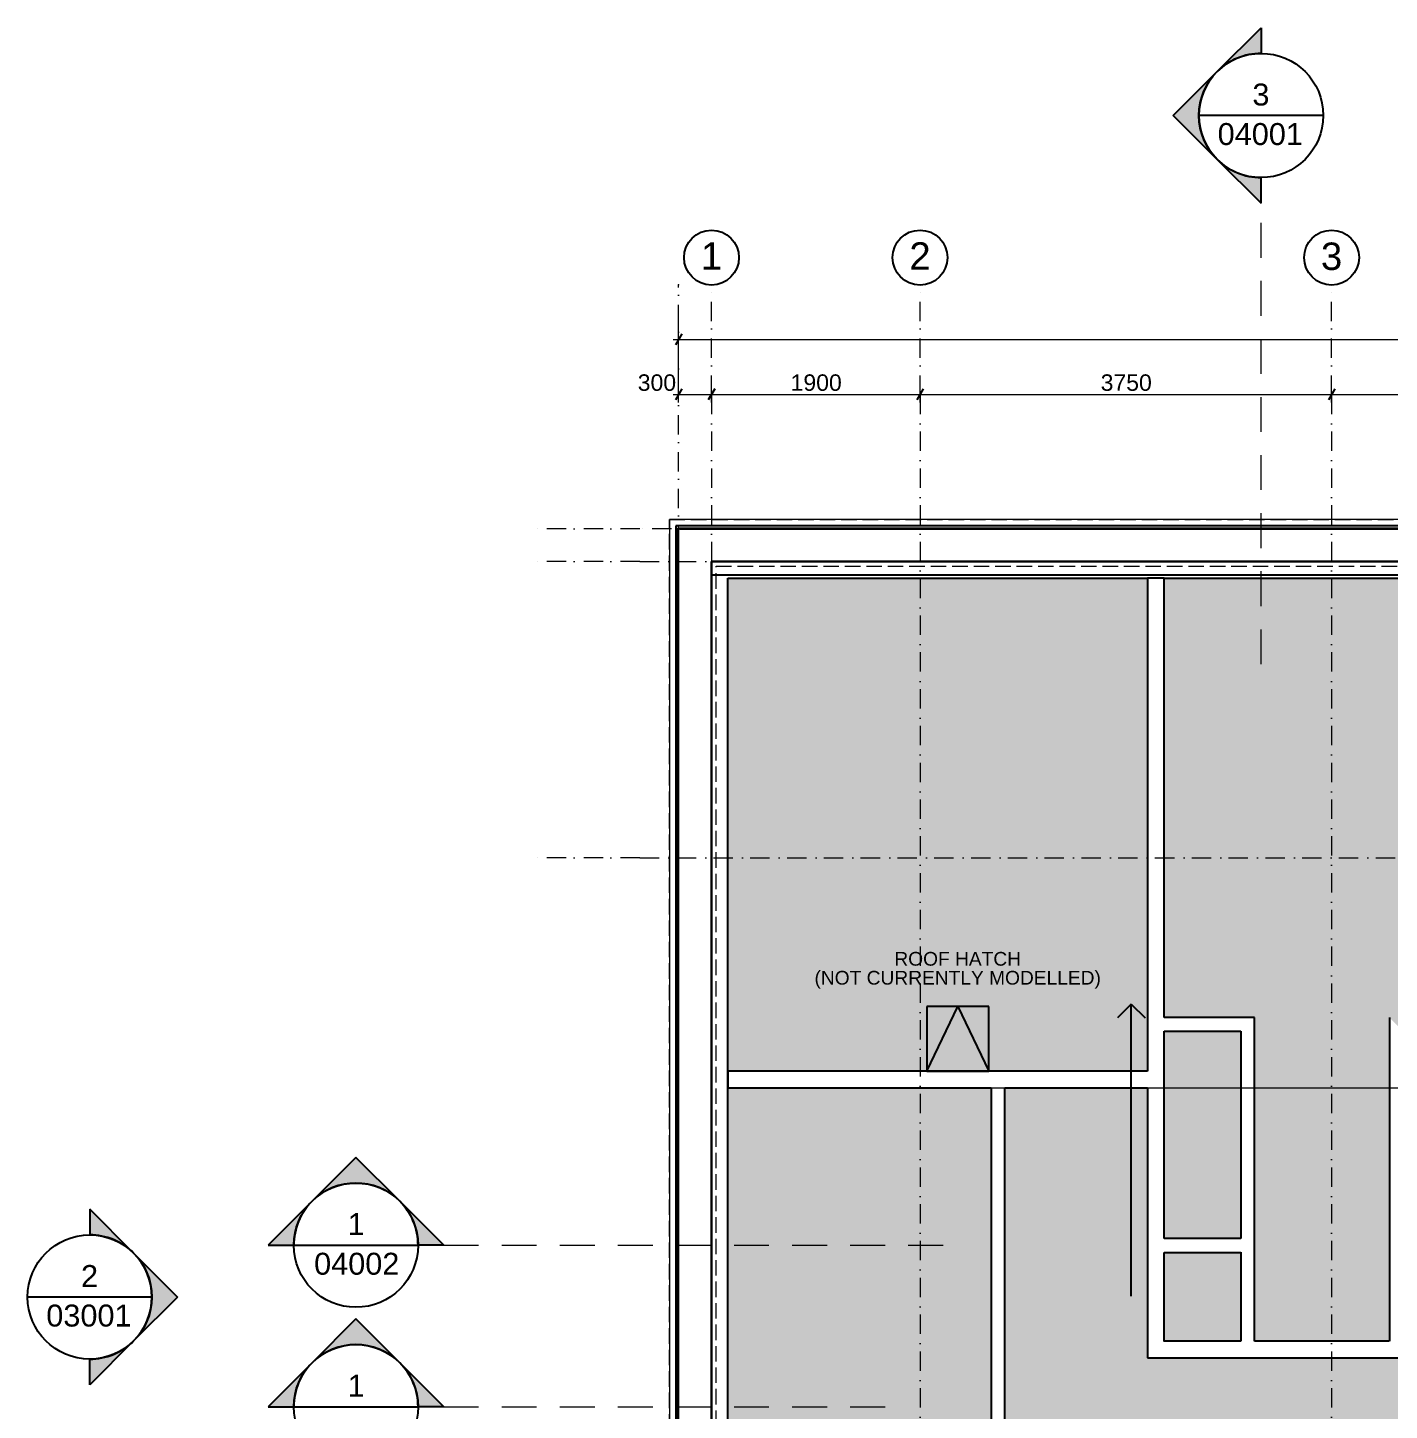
# Model space of a CAD drawing. Header units: millimetres. Extents: x -6231 to 41555, y -4611 to 21681.
# Drawn here: x -6231 to 6176, y 7516 to 20115 of the extents above; entities that cross this region are included whole.
import ezdxf
from ezdxf.enums import TextEntityAlignment as Align

# ---------------------------------------------------------------- set-up
doc = ezdxf.new("R2010")
doc.units = ezdxf.units.MM
doc.header["$MEASUREMENT"] = 0
for name, pattern in [('Dot & Dashed', [335.138881, 176.388884, -88.194442, 0, -70.555556]), ('Hidden Line', [195.611112, 141.111112, -54.5]), ('Long Dashed', [529.166651, 317.499995, -211.666656]), ('Wipeout_Contour', [1000, 0, -1000])]:
    doc.linetypes.add(name, pattern=pattern)
for name, color, linetype in [('A-Ee_40_20-M_GeneralFFAndEInternalFixed', 7, 'Continuous'), ('A-Zz_20_10_90-T_TextRoof', 7, 'Continuous'), ('A-Zz_60_50_30-P_MarkerElevation', 7, 'Continuous'), ('A-Zz_60_50_80-P_MarkerSection', 7, 'Continuous'), ('A-Zz_95_00_00-M_Hidden', 7, 'Continuous'), ('NewA-Ee_25_10-M_WallsExternal', 7, 'Continuous'), ('NewA-Ee_25_10-M_WallsInternal', 7, 'Continuous'), ('NewA-Ee_30_10-M_Roofs', 7, 'Continuous'), ('NewA-SL-M_SpacesExternal', 7, 'Continuous'), ('NewA-Zz_20_20-D_DimensionGrid', 7, 'Continuous'), ('NewA-Zz_35_40_80-M_GridStructural', 7, 'Continuous'), ('NewA-Zz_60_50_90-P_VoidOpening', 7, 'Continuous')]:
    doc.layers.add(name, color=color, linetype=linetype)
doc.styles.add('GENERATED_STYLE_1', font='')
doc.styles.get('GENERATED_STYLE_1').set_extended_font_data('Arial')
doc.dimstyles.new('GENERATED_STYLE__2', dxfattribs={"dimtxt": 150, "dimasz": 76, "dimexe": 0.18, "dimexo": 300, "dimgap": 0.09, "dimtad": 1, "dimtih": 1, "dimtoh": 1, "dimdec": 0, "dimzin": 0, "dimdsep": 46, "dimtxsty": 'GENERATED_STYLE_1', "dimblk": 'ARROWHEAD_2', "dimblk1": 'ARROWHEAD_2', "dimblk2": 'ARROWHEAD_2', "dimcen": 0.09, "dimclrd": 6, "dimclre": 6, "dimclrt": 7, "dimazin": 0, "dimtfac": 1, "dimtdec": 4, "dimtmove": 0, "dimatfit": 3, "dimfxl": 0, "dimtolj": 1, "dimtzin": 0, "dimarcsym": 0})

# ---------------------------------------------------------------- blocks, each defined once
blk = doc.blocks.new('ROOF OF SECOND FLOOR_Roof-2_1_1', base_point=(18250, 9133))
at = {"layer": 'NewA-SL-M_SpacesExternal', "color": 253, "linetype": 'Continuous', "lineweight": 13}
for p, q in [((-383, 15633), (-383, 6167)), ((35233, 15633), (-383, 15633))]:
    blk.add_line(p, q, dxfattribs=at)
at = {"layer": 'NewA-SL-M_SpacesExternal', "color": 5, "lineweight": 70, "style": 'GENERATED_STYLE_1'}
for tag, height, p in [('ROOM_NAME', 200, (18250, 9441)), ('ROOM_NUMBER', 150, (18250, 9138)), ('adj_text', 150, (18250, 8902))]:
    blk.add_attdef(tag, text='', height=height, dxfattribs=at).set_placement(p, align=Align.TOP_CENTER)
blk = doc.blocks.new('Slab_1_1', base_point=(1961, 11196))
at = {"layer": 'A-Zz_95_00_00-M_Hidden', "linetype": 'Continuous', "lineweight": 0}
blk.add_hatch(color=255, dxfattribs=at).paths.add_polyline_path([(1961, 11196), (1961, 10606), (2526, 10606), (2526, 11196)])
at = {"layer": 'A-Zz_95_00_00-M_Hidden', "color": 6, "linetype": 'Continuous', "lineweight": 13, "flags": 128}
blk.add_lwpolyline([(1961, 11196), (2526, 11196), (2526, 10606), (1961, 10606)], close=True, dxfattribs=at)
blk = doc.blocks.new('Wall_1_1', base_point=(0, 15250))
at = {"color": 254, "linetype": 'Wipeout_Contour', "lineweight": 0, "ltscale": 105923.604133}
blk.add_wipeout([(150, 15100), (34700, 15100), (34716, 15116), (134, 15116)], dxfattribs=at).dxf.layer = 'NewA-Ee_25_10-M_WallsExternal'
at = {"color": 254, "linetype": 'Wipeout_Contour', "lineweight": 0, "ltscale": 106108.098113}
blk.add_wipeout([(134, 15116), (34716, 15116), (34780, 15180), (70, 15180)], dxfattribs=at).dxf.layer = 'NewA-Ee_25_10-M_WallsExternal'
at = {"layer": 'NewA-Ee_25_10-M_WallsExternal', "linetype": 'Continuous', "flags": 128}
blk.add_lwpolyline([(150, 15100), (34700, 15100)], dxfattribs=at)
at = {"color": 254, "linetype": 'Wipeout_Contour', "lineweight": 0, "ltscale": 106417.647452}
blk.add_wipeout([(70, 15180), (34780, 15180), (34850, 15250), (0, 15250)], dxfattribs=at).dxf.layer = 'NewA-Ee_25_10-M_WallsExternal'
at = {"color": 254, "linetype": 'Wipeout_Contour', "lineweight": 0, "ltscale": 107278.940045}
blk.add_wipeout([(0, 15250), (34850, 15250), (35150, 15550), (-300, 15550)], dxfattribs=at).dxf.layer = 'NewA-Ee_25_10-M_WallsExternal'
at = {"color": 254, "linetype": 'Wipeout_Contour', "lineweight": 0, "ltscale": 108046.669458}
blk.add_wipeout([(-305, 15555), (35155, 15555), (35175, 15575), (-325, 15575)], dxfattribs=at).dxf.layer = 'NewA-Ee_25_10-M_WallsExternal'
at = {"layer": 'NewA-Ee_25_10-M_WallsExternal', "linetype": 'Continuous'}
for p, q in [((-305, 15555), (35155, 15555)), ((-300, 15550), (35150, 15550))]:
    blk.add_line(p, q, dxfattribs=at)
at = {"layer": 'NewA-Ee_25_10-M_WallsExternal', "linetype": 'Continuous', "flags": 128}
blk.add_lwpolyline([(35175, 15575), (-325, 15575)], dxfattribs=at)
blk = doc.blocks.new('Wall_2_1', base_point=(0, 15250))
at = {"color": 254, "linetype": 'Wipeout_Contour', "lineweight": 0, "ltscale": 43604.354872}
blk.add_wipeout([(150, 6700), (150, 15100), (134, 15116), (134, 6684)], dxfattribs=at).dxf.layer = 'NewA-Ee_25_10-M_WallsExternal'
at = {"color": 254, "linetype": 'Wipeout_Contour', "lineweight": 0, "ltscale": 43602.462218}
blk.add_wipeout([(134, 6684), (134, 15116), (70, 15180), (70, 6620)], dxfattribs=at).dxf.layer = 'NewA-Ee_25_10-M_WallsExternal'
at = {"layer": 'NewA-Ee_25_10-M_WallsExternal', "linetype": 'Continuous', "flags": 128}
blk.add_lwpolyline([(150, 6700), (150, 15100)], dxfattribs=at)
at = {"color": 254, "linetype": 'Wipeout_Contour', "lineweight": 0, "ltscale": 43600.534272}
blk.add_wipeout([(70, 6620), (70, 15180), (0, 15250), (0, 6550)], dxfattribs=at).dxf.layer = 'NewA-Ee_25_10-M_WallsExternal'
at = {"color": 254, "linetype": 'Wipeout_Contour', "lineweight": 0, "ltscale": 43610.107346}
blk.add_wipeout([(0, 6550), (0, 15250), (-300, 15550), (-300, 6250)], dxfattribs=at).dxf.layer = 'NewA-Ee_25_10-M_WallsExternal'
at = {"color": 254, "linetype": 'Wipeout_Contour', "lineweight": 0, "ltscale": 43622.312418}
blk.add_wipeout([(-305, 6245), (-305, 15555), (-325, 15575), (-325, 6225)], dxfattribs=at).dxf.layer = 'NewA-Ee_25_10-M_WallsExternal'
at = {"layer": 'NewA-Ee_25_10-M_WallsExternal', "linetype": 'Continuous'}
for p, q in [((-305, 6245), (-305, 15555)), ((-300, 6250), (-300, 15550))]:
    blk.add_line(p, q, dxfattribs=at)
at = {"layer": 'NewA-Ee_25_10-M_WallsExternal', "linetype": 'Continuous', "flags": 128}
blk.add_lwpolyline([(-325, 15575), (-325, 6225)], dxfattribs=at)
blk = doc.blocks.new('Wall_5_1', base_point=(0, 15250))
at = {"color": 254, "linetype": 'Wipeout_Contour', "lineweight": 0, "ltscale": 107001.858473}
blk.add_wipeout([(0, 15250), (34850, 15250), (34850, 15550), (0, 15550)], dxfattribs=at).dxf.layer = 'NewA-Ee_25_10-M_WallsExternal'
at = {"layer": 'NewA-Ee_25_10-M_WallsExternal', "linetype": 'Continuous', "flags": 128}
blk.add_lwpolyline([(0, 15250), (34850, 15250)], dxfattribs=at)
at = {"color": 254, "linetype": 'Wipeout_Contour', "lineweight": 0, "ltscale": 107464.894087}
blk.add_wipeout([(0, 15555), (34850, 15555), (34850, 15575), (0, 15575)], dxfattribs=at).dxf.layer = 'NewA-Ee_25_10-M_WallsExternal'
at = {"layer": 'NewA-Ee_25_10-M_WallsExternal', "linetype": 'Continuous'}
for p, q in [((0, 15555), (34850, 15555)), ((0, 15550), (34850, 15550))]:
    blk.add_line(p, q, dxfattribs=at)
at = {"layer": 'NewA-Ee_25_10-M_WallsExternal', "linetype": 'Continuous', "flags": 128}
blk.add_lwpolyline([(34850, 15575), (0, 15575)], dxfattribs=at)
blk = doc.blocks.new('Wall_8_1', base_point=(0, 6550))
at = {"color": 254, "linetype": 'Wipeout_Contour', "lineweight": 0, "ltscale": 43609.833618}
blk.add_wipeout([(0, 6550), (0, 15250), (-300, 15250), (-300, 6550)], dxfattribs=at).dxf.layer = 'NewA-Ee_25_10-M_WallsExternal'
at = {"layer": 'NewA-Ee_25_10-M_WallsExternal', "linetype": 'Continuous', "flags": 128}
blk.add_lwpolyline([(0, 6550), (0, 15250)], dxfattribs=at)
at = {"color": 254, "linetype": 'Wipeout_Contour', "lineweight": 0, "ltscale": 43621.676075}
blk.add_wipeout([(-305, 6550), (-305, 15250), (-325, 15250), (-325, 6550)], dxfattribs=at).dxf.layer = 'NewA-Ee_25_10-M_WallsExternal'
at = {"layer": 'NewA-Ee_25_10-M_WallsExternal', "linetype": 'Continuous'}
for p, q in [((-305, 6550), (-305, 15250)), ((-300, 6550), (-300, 15250))]:
    blk.add_line(p, q, dxfattribs=at)
at = {"layer": 'NewA-Ee_25_10-M_WallsExternal', "linetype": 'Continuous', "flags": 128}
blk.add_lwpolyline([(-325, 15250), (-325, 6550)], dxfattribs=at)
blk = doc.blocks.new('Wall_22_1', base_point=(3974, 15100))
at = {"color": 254, "linetype": 'Wipeout_Contour', "lineweight": 0, "ltscale": 49324.288451}
blk.add_wipeout([(3974, 15100), (3974, 7995), (4124, 8145), (4124, 15100)], dxfattribs=at).dxf.layer = 'NewA-Ee_25_10-M_WallsInternal'
at = {"layer": 'NewA-Ee_25_10-M_WallsInternal', "linetype": 'Continuous', "flags": 128}
for points in [[(3974, 15100), (3974, 10606)], [(4124, 15100), (3974, 15100)], [(4124, 11096), (4124, 15100)], [(4124, 9081), (4124, 10971)], [(3974, 10456), (3974, 7995)], [(4124, 8145), (4124, 8956)]]:
    blk.add_lwpolyline(points, dxfattribs=at)
blk = doc.blocks.new('Wall_23_1', base_point=(3974, 7995))
at = {"color": 254, "linetype": 'Wipeout_Contour', "lineweight": 0, "ltscale": 84546.416889}
blk.add_wipeout([(3974, 7995), (32250, 7995), (32250, 8145), (4124, 8145)], dxfattribs=at).dxf.layer = 'NewA-Ee_25_10-M_WallsInternal'
at = {"layer": 'NewA-Ee_25_10-M_WallsInternal', "linetype": 'Continuous', "flags": 128}
for points in [[(4823, 8145), (4124, 8145)], [(6176, 8145), (4948, 8145)], [(3974, 7995), (32250, 7995)]]:
    blk.add_lwpolyline(points, dxfattribs=at)
blk = doc.blocks.new('Wall_32_1', base_point=(4948, 11096))
at = {"color": 254, "linetype": 'Wipeout_Contour', "lineweight": 0, "ltscale": 47692.728296}
blk.add_wipeout([(4948, 11096), (4124, 11096), (4124, 10971), (4823, 10971)], dxfattribs=at).dxf.layer = 'NewA-Ee_25_10-M_WallsInternal'
at = {"layer": 'NewA-Ee_25_10-M_WallsInternal', "linetype": 'Continuous', "flags": 128}
for points in [[(4948, 11096), (4124, 11096)], [(4124, 10971), (4823, 10971)]]:
    blk.add_lwpolyline(points, dxfattribs=at)
blk = doc.blocks.new('Wall_33_1', base_point=(4948, 11096))
at = {"color": 254, "linetype": 'Wipeout_Contour', "lineweight": 0, "ltscale": 43130.617197}
blk.add_wipeout([(4823, 10971), (4823, 8145), (4948, 8145), (4948, 11096)], dxfattribs=at).dxf.layer = 'NewA-Ee_25_10-M_WallsInternal'
at = {"layer": 'NewA-Ee_25_10-M_WallsInternal', "linetype": 'Continuous', "flags": 128}
for points in [[(4948, 8145), (4948, 11096)], [(4823, 10971), (4823, 9081)], [(4823, 8956), (4823, 8145)]]:
    blk.add_lwpolyline(points, dxfattribs=at)
blk = doc.blocks.new('Wall_34_1', base_point=(3974, 10606))
at = {"color": 254, "linetype": 'Wipeout_Contour', "lineweight": 0, "ltscale": 43575.710843}
blk.add_wipeout([(3974, 10606), (150, 10606), (150, 10456), (3974, 10456)], dxfattribs=at).dxf.layer = 'NewA-Ee_25_10-M_WallsInternal'
at = {"layer": 'NewA-Ee_25_10-M_WallsInternal', "linetype": 'Continuous', "flags": 128}
for points in [[(3974, 10606), (150, 10606)], [(150, 10606), (150, 10456)], [(150, 10456), (2548, 10456)], [(2673, 10456), (3974, 10456)]]:
    blk.add_lwpolyline(points, dxfattribs=at)
blk = doc.blocks.new('Wall_35_1', base_point=(2673, 10606))
at = {"color": 254, "linetype": 'Wipeout_Contour', "lineweight": 0, "ltscale": 35926.206521}
blk.add_wipeout([(2548, 10456), (2548, 6695), (2673, 6695), (2673, 10456)], dxfattribs=at).dxf.layer = 'NewA-Ee_25_10-M_WallsInternal'
at = {"layer": 'NewA-Ee_25_10-M_WallsInternal', "linetype": 'Continuous', "flags": 128}
for points in [[(2548, 10456), (2548, 6695)], [(2673, 6695), (2673, 10456)]]:
    blk.add_lwpolyline(points, dxfattribs=at)
blk = doc.blocks.new('Wall_36_1', base_point=(6176, 11096))
at = {"color": 254, "linetype": 'Wipeout_Contour', "lineweight": 0, "ltscale": 45872.307003}
blk.add_wipeout([(6176, 11096), (6176, 8145), (6301, 8145), (6301, 10971)], dxfattribs=at).dxf.layer = 'NewA-Ee_25_10-M_WallsInternal'
at = {"layer": 'NewA-Ee_25_10-M_WallsInternal', "linetype": 'Continuous', "flags": 128}
for points in [[(6176, 11096), (6176, 8145)], [(6301, 8145), (6301, 10971)]]:
    blk.add_lwpolyline(points, dxfattribs=at)
blk = doc.blocks.new('Wall_54_1', base_point=(3974, 9081))
at = {"color": 254, "linetype": 'Wipeout_Contour', "lineweight": 0, "ltscale": 40287.310975}
blk.add_wipeout([(4124, 8956), (4823, 8956), (4823, 9081), (4124, 9081)], dxfattribs=at).dxf.layer = 'NewA-Ee_25_10-M_WallsInternal'
at = {"layer": 'NewA-Ee_25_10-M_WallsInternal', "linetype": 'Continuous', "flags": 128}
for points in [[(4823, 9081), (4124, 9081)], [(4124, 8956), (4823, 8956)]]:
    blk.add_lwpolyline(points, dxfattribs=at)
blk = doc.blocks.new('Standard grid marker')
at = {"layer": 'NewA-Zz_35_40_80-M_GridStructural', "color": 6, "linetype": 'Dot & Dashed', "lineweight": 13}
for q in [(18131, 0), (0, 0)]:
    blk.add_line((1000, 0), q, dxfattribs=at)
at = {"layer": 'NewA-Zz_35_40_80-M_GridStructural', "linetype": 'Continuous'}
blk.add_circle((-250, 0), 250, dxfattribs=at)
at = {"layer": 'NewA-Zz_35_40_80-M_GridStructural', "color": 6, "linetype": 'Dot & Dashed', "lineweight": 13}
blk.add_point((1000, 0), dxfattribs=at)
blk.add_point((1000, 0), dxfattribs=at)
at = {"layer": 'NewA-Zz_35_40_80-M_GridStructural', "style": 'GENERATED_STYLE_1'}
blk.add_attdef('AC_MarkerText_1', text='', height=250, rotation=90, dxfattribs=at).set_placement((-250, 14), align=Align.MIDDLE_CENTER)
blk = doc.blocks.new('Standard grid marker_2')
at = {"layer": 'NewA-Zz_35_40_80-M_GridStructural', "color": 6, "linetype": 'Dot & Dashed', "lineweight": 13}
for q in [(0, 0), (40176, 0)]:
    blk.add_line((1000, 0), q, dxfattribs=at)
at = {"layer": 'NewA-Zz_35_40_80-M_GridStructural', "style": 'GENERATED_STYLE_1'}
blk.add_attdef('AC_MarkerText_1', text='', height=250, dxfattribs=at).set_placement((41426, 14), align=Align.MIDDLE_CENTER)
blk = doc.blocks.new('Standard grid marker_3')
at = {"layer": 'NewA-Zz_35_40_80-M_GridStructural', "color": 6, "linetype": 'Dot & Dashed', "lineweight": 13}
blk.add_line((0, 0), (19131, 0), dxfattribs=at)
blk.add_point((19131, 0), dxfattribs=at)
blk = doc.blocks.new('Standard grid marker_4')
at = {"layer": 'NewA-Zz_35_40_80-M_GridStructural', "color": 6, "linetype": 'Dot & Dashed', "lineweight": 13}
for p, q in [((1000, 0), (40176, 0)), ((40176, 0), (41176, 0))]:
    blk.add_line(p, q, dxfattribs=at)
blk = doc.blocks.new('Beam_1_1', base_point=(0, 6550))
at = {"layer": 'NewA-Ee_25_10-M_WallsExternal', "color": 6, "linetype": 'Hidden Line', "lineweight": 13}
for p, q in [((-383, 6167), (-383, 15633)), ((42, 6592), (42, 15208))]:
    blk.add_line(p, q, dxfattribs=at)
at = {"layer": 'NewA-Ee_25_10-M_WallsExternal', "color": 251, "linetype": 'Dot & Dashed', "lineweight": 13}
blk.add_line((0, 6550), (0, 15250), dxfattribs=at)
blk = doc.blocks.new('Beam_2_1', base_point=(0, 15250))
at = {"layer": 'NewA-Ee_25_10-M_WallsExternal', "color": 6, "linetype": 'Hidden Line', "lineweight": 13}
for p, q in [((-383, 15633), (35233, 15633)), ((42, 15208), (34808, 15208))]:
    blk.add_line(p, q, dxfattribs=at)
at = {"layer": 'NewA-Ee_25_10-M_WallsExternal', "color": 251, "linetype": 'Dot & Dashed', "lineweight": 13}
blk.add_line((0, 15250), (34850, 15250), dxfattribs=at)
blk = doc.blocks.new('Beam_9_1', base_point=(34850, 6550))
at = {"layer": 'NewA-Ee_30_10-M_Roofs', "linetype": 'Continuous'}
for p, q in [((34850, 15250), (0, 15250)), ((0, 15250), (0, 6550))]:
    blk.add_line(p, q, dxfattribs=at)
blk = doc.blocks.new('Line_6_1', base_point=(3825, 8556))
at = {"layer": 'A-Zz_20_10_90-T_TextRoof', "linetype": 'Continuous'}
for p, q in [((3825, 11219), (3700, 11094)), ((3825, 8556), (3825, 11219)), ((3825, 11219), (3950, 11094))]:
    blk.add_line(p, q, dxfattribs=at)
blk = doc.blocks.new('*D147')
at = {"layer": 'NewA-Zz_20_20-D_DimensionGrid', "color": 6, "linetype": 'Continuous', "lineweight": 13}
for p, q in [((-349, 17274), (-300, 17274)), ((-300, 17199), (-300, 17349)), ((-300, 17274), (35150, 17274)), ((35150, 17199), (35150, 17349)), ((35150, 17274), (35199, 17274))]:
    blk.add_line(p, q, dxfattribs=at)
at = {"layer": 'NewA-Zz_20_20-D_DimensionGrid', "linetype": 'Continuous'}
for p, q in [((-271, 17324), (-329, 17224)), ((35121, 17224), (35179, 17324))]:
    blk.add_line(p, q, dxfattribs=at)
at = {"layer": 'NewA-Zz_20_20-D_DimensionGrid', "insert": (17139, 17304), "char_height": 150, "attachment_point": 7, "style": 'GENERATED_STYLE_1'}
blk.add_mtext('\\A1;{\\fArial|b0|i0|c0|p34;35450}', dxfattribs=at)
blk = doc.blocks.new('ARROWHEAD_2')
at = {"color": 0, "linetype": 'Continuous', "lineweight": 0}
for p, q in [((0, 0), (-1, 0)), ((-0.38, -0.66), (0.38, 0.66))]:
    blk.add_line(p, q, dxfattribs=at)
blk = doc.blocks.new('*D148')
at = {"layer": 'NewA-Zz_20_20-D_DimensionGrid', "color": 6, "linetype": 'Continuous', "lineweight": 13}
for p, q in [((-300, 16699), (-300, 17470)), ((-349, 16774), (-300, 16774)), ((-300, 16774), (0, 16774)), ((0, 16699), (0, 16849)), ((0, 16774), (1900, 16774))]:
    blk.add_line(p, q, dxfattribs=at)
at = {"layer": 'NewA-Zz_20_20-D_DimensionGrid', "linetype": 'Continuous'}
for p, q in [((-271, 16824), (-329, 16724)), ((29, 16824), (-29, 16724))]:
    blk.add_line(p, q, dxfattribs=at)
at = {"layer": 'NewA-Zz_20_20-D_DimensionGrid', "insert": (-672, 16804), "char_height": 150, "attachment_point": 7, "style": 'GENERATED_STYLE_1'}
blk.add_mtext('\\A1;{\\fArial|b0|i0|c0|p34;300}', dxfattribs=at)
blk = doc.blocks.new('*D149')
at = {"layer": 'NewA-Zz_20_20-D_DimensionGrid', "linetype": 'Continuous'}
for p, q in [((29, 16824), (-29, 16724)), ((1929, 16824), (1871, 16724))]:
    blk.add_line(p, q, dxfattribs=at)
at = {"layer": 'NewA-Zz_20_20-D_DimensionGrid', "color": 6, "linetype": 'Continuous', "lineweight": 13}
for p, q in [((0, 16774), (1900, 16774)), ((1900, 16699), (1900, 16849)), ((1900, 16774), (5650, 16774))]:
    blk.add_line(p, q, dxfattribs=at)
at = {"layer": 'NewA-Zz_20_20-D_DimensionGrid', "insert": (721, 16804), "char_height": 150, "attachment_point": 7, "style": 'GENERATED_STYLE_1'}
blk.add_mtext('\\A1;{\\fArial|b0|i0|c0|p34;1900}', dxfattribs=at)
blk = doc.blocks.new('*D150')
at = {"layer": 'NewA-Zz_20_20-D_DimensionGrid', "linetype": 'Continuous'}
for p, q in [((1929, 16824), (1871, 16724)), ((5679, 16824), (5621, 16724))]:
    blk.add_line(p, q, dxfattribs=at)
at = {"layer": 'NewA-Zz_20_20-D_DimensionGrid', "color": 6, "linetype": 'Continuous', "lineweight": 13}
blk.add_line((1900, 16774), (5650, 16774), dxfattribs=at)
at = {"layer": 'NewA-Zz_20_20-D_DimensionGrid', "insert": (3546, 16804), "char_height": 150, "attachment_point": 7, "style": 'GENERATED_STYLE_1'}
blk.add_mtext('\\A1;{\\fArial|b0|i0|c0|p34;3750}', dxfattribs=at)
blk = doc.blocks.new('*D151')
at = {"layer": 'NewA-Zz_20_20-D_DimensionGrid', "color": 6, "linetype": 'Continuous', "lineweight": 13}
for p, q in [((1900, 16774), (5650, 16774)), ((5650, 16699), (5650, 16849)), ((5650, 16774), (8350, 16774)), ((8350, 16699), (8350, 16849))]:
    blk.add_line(p, q, dxfattribs=at)
at = {"layer": 'NewA-Zz_20_20-D_DimensionGrid', "linetype": 'Continuous'}
for p, q in [((5679, 16824), (5621, 16724)), ((8379, 16824), (8321, 16724))]:
    blk.add_line(p, q, dxfattribs=at)
at = {"layer": 'NewA-Zz_20_20-D_DimensionGrid', "insert": (6771, 16804), "char_height": 150, "attachment_point": 7, "style": 'GENERATED_STYLE_1'}
blk.add_mtext('\\A1;{\\fArial|b0|i0|c0|p34;2700}', dxfattribs=at)
blk = doc.blocks.new('Cutting Plane_4_1', base_point=(-3240, 9021))
at = {"layer": 'A-Zz_60_50_80-P_MarkerSection', "linetype": 'Continuous'}
for points in [[(-3640, 9421, -0.414214), (-2840, 9421), (-3240, 9821)], [(-4040, 9021), (-3806, 9021, -0.198912), (-3640, 9421)], [(-2440, 9021), (-2674, 9021, 0.198912), (-2840, 9421)]]:
    blk.add_hatch(color=256, dxfattribs=at).paths.add_polyline_path(points)
for p, q in [((-3240, 9821), (-3640, 9421)), ((-2840, 9421), (-3240, 9821)), ((-3640, 9421), (-4040, 9021)), ((-2840, 9421), (-2440, 9021)), ((-4040, 9021), (-3806, 9021)), ((-3806, 9021), (-2674, 9021)), ((-2440, 9021), (-2674, 9021))]:
    blk.add_line(p, q, dxfattribs=at)
at = {"layer": 'A-Zz_60_50_80-P_MarkerSection', "color": 6, "linetype": 'Long Dashed', "lineweight": 13}
blk.add_line((-2440, 9021), (2118, 9021), dxfattribs=at)
at = {"layer": 'A-Zz_60_50_80-P_MarkerSection', "linetype": 'Continuous'}
blk.add_circle((-3240, 9021), 566, dxfattribs=at)
for start, end in [(45, 135), (135, 180), (0, 45)]:
    blk.add_arc((-3240, 9021), 566, start, end, dxfattribs=at)
at = {"layer": 'A-Zz_60_50_80-P_MarkerSection', "char_height": 200, "attachment_point": 7, "style": 'GENERATED_STYLE_1'}
for s, insert in [('\\A1;{\\fArial|b0|i0|c0|p34;1}', (-3316, 9113)), ('\\A1;{\\fArial|b0|i0|c0|p34;04002}', (-3621, 8749))]:
    blk.add_mtext(s, dxfattribs=dict(at, insert=insert))
blk = doc.blocks.new('Elevation_1_1', base_point=(-5665, -3452))
at = {"layer": 'A-Zz_60_50_30-P_MarkerElevation', "linetype": 'Continuous'}
for points in [[(-5665, 9349), (-5665, 9115, -0.198912), (-5265, 8949)], [(-5265, 8149, 0.414214), (-5265, 8949), (-4865, 8549)], [(-5665, 7749), (-5665, 7983, 0.198912), (-5265, 8149)]]:
    blk.add_hatch(color=256, dxfattribs=at).paths.add_polyline_path(points)
for p, q in [((-5665, 9349), (-5665, 9115)), ((-5265, 8949), (-5665, 9349)), ((-5265, 8949), (-4865, 8549)), ((-5100, 8549), (-6231, 8549)), ((-4865, 8549), (-5265, 8149)), ((-5265, 8149), (-5665, 7749)), ((-5665, 7749), (-5665, 7983))]:
    blk.add_line(p, q, dxfattribs=at)
blk.add_circle((-5665, 8549), 566, dxfattribs=at)
for start, end in [(45, 90), (315, 45), (270, 315)]:
    blk.add_arc((-5665, 8549), 566, start, end, dxfattribs=at)
at = {"layer": 'A-Zz_60_50_30-P_MarkerElevation', "char_height": 200, "attachment_point": 9, "style": 'GENERATED_STYLE_1'}
for s, insert in [('\\A1;{\\fArial|b0|i0|c0|p34;2}', (-5589, 8640)), ('\\A1;{\\fArial|b0|i0|c0|p34;03001}', (-5284, 8277))]:
    blk.add_mtext(s, dxfattribs=dict(at, insert=insert))
blk = doc.blocks.new('Cutting Plane_9_1', base_point=(5008, -2269))
at = {"layer": 'A-Zz_60_50_80-P_MarkerSection', "linetype": 'Continuous'}
for points in [[(5008, 20115), (5008, 19881, 0.198912), (4608, 19715)], [(4608, 19715, 0.414214), (4608, 18915), (4208, 19315)], [(5008, 18515), (5008, 18750, -0.198912), (4608, 18915)]]:
    blk.add_hatch(color=256, dxfattribs=at).paths.add_polyline_path(points)
for p, q in [((4608, 19715), (5008, 20115)), ((5008, 20115), (5008, 19881)), ((4208, 19315), (4608, 19715)), ((4608, 18915), (4208, 19315)), ((5574, 19315), (4442, 19315)), ((4608, 18915), (5008, 18515)), ((5008, 18515), (5008, 18750))]:
    blk.add_line(p, q, dxfattribs=at)
at = {"layer": 'A-Zz_60_50_80-P_MarkerSection', "color": 6, "linetype": 'Long Dashed', "lineweight": 13}
blk.add_line((5008, 14315), (5008, 18515), dxfattribs=at)
at = {"layer": 'A-Zz_60_50_80-P_MarkerSection', "linetype": 'Continuous'}
blk.add_circle((5008, 19315), 566, dxfattribs=at)
for start, end in [(90, 135), (135, 225), (225, 270)]:
    blk.add_arc((5008, 19315), 566, start, end, dxfattribs=at)
at = {"layer": 'A-Zz_60_50_80-P_MarkerSection', "char_height": 200, "attachment_point": 9, "style": 'GENERATED_STYLE_1'}
for s, insert in [('\\A1;{\\fArial|b0|i0|c0|p34;3}', (5084, 19403)), ('\\A1;{\\fArial|b0|i0|c0|p34;04001}', (5389, 19043))]:
    blk.add_mtext(s, dxfattribs=dict(at, insert=insert))
blk = doc.blocks.new('Cutting Plane_12_1', base_point=(-3240, 7549))
at = {"layer": 'A-Zz_60_50_80-P_MarkerSection', "linetype": 'Continuous'}
for points in [[(-3640, 7949, -0.414214), (-2840, 7949), (-3240, 8349)], [(-4040, 7549), (-3806, 7549, -0.198912), (-3640, 7949)], [(-2440, 7549), (-2674, 7549, 0.198912), (-2840, 7949)]]:
    blk.add_hatch(color=256, dxfattribs=at).paths.add_polyline_path(points)
for p, q in [((-3240, 8349), (-3640, 7949)), ((-2840, 7949), (-3240, 8349)), ((-3640, 7949), (-4040, 7549)), ((-2840, 7949), (-2440, 7549)), ((-4040, 7549), (-3806, 7549)), ((-3806, 7549), (-2674, 7549)), ((-2440, 7549), (-2674, 7549))]:
    blk.add_line(p, q, dxfattribs=at)
at = {"layer": 'A-Zz_60_50_80-P_MarkerSection', "color": 6, "linetype": 'Long Dashed', "lineweight": 13}
blk.add_line((-2440, 7549), (1760, 7549), dxfattribs=at)
at = {"layer": 'A-Zz_60_50_80-P_MarkerSection', "linetype": 'Continuous'}
blk.add_circle((-3240, 7549), 566, dxfattribs=at)
for start, end in [(45, 135), (135, 180), (0, 45)]:
    blk.add_arc((-3240, 7549), 566, start, end, dxfattribs=at)
at = {"layer": 'A-Zz_60_50_80-P_MarkerSection', "insert": (-3316, 7641), "char_height": 200, "attachment_point": 7, "style": 'GENERATED_STYLE_1'}
blk.add_mtext('\\A1;{\\fArial|b0|i0|c0|p34;1}', dxfattribs=at)
blk = doc.blocks.new('Beam_11_1', base_point=(34850, 6427))
at = {"layer": 'NewA-Zz_60_50_90-P_VoidOpening', "linetype": 'Continuous'}
for p, q in [((34850, 15127), (0, 15127)), ((0, 15127), (0, 6427))]:
    blk.add_line(p, q, dxfattribs=at)

msp = doc.modelspace()

# ---------------------------------------------------------------- hatches: boundary and pattern name
at = {"layer": 'A-Ee_40_20-M_GeneralFFAndEInternalFixed', "linetype": 'Continuous', "lineweight": 13}
msp.add_hatch(color=9, dxfattribs=at).paths.add_polyline_path([(150.3, 15099.7), (34699.7, 15099.7), (34699.7, 6700.3), (5499.7, 6700.3), (5499.7, 2150.3), (2050.3, 2150.3), (2050.3, 6700.3), (150.3, 6700.3)])

# ---------------------------------------------------------------- linework, layer by layer
at = {"layer": 'A-Ee_40_20-M_GeneralFFAndEInternalFixed', "linetype": 'Continuous', "flags": 128}
msp.add_lwpolyline([(150.3, 15099.7), (34699.7, 15099.7), (34699.7, 6700.3), (5499.7, 6700.3), (5499.7, 2150.3), (2050.3, 2150.3), (2050.3, 6700.3), (150.3, 6700.3)], close=True, dxfattribs=at)
at = {"layer": 'A-Zz_20_10_90-T_TextRoof', "linetype": 'Continuous'}
msp.add_line((2526.1, 11196.5), (1960.8, 11196.5), dxfattribs=at)

# ---------------------------------------------------------------- block references
at = {"layer": 'A-Zz_60_50_30-P_MarkerElevation', "color": 82, "lineweight": 13}
msp.add_blockref('Elevation_1_1', (-5665.2, -3452), dxfattribs=at)
at = {"layer": 'A-Zz_95_00_00-M_Hidden', "color": 6, "linetype": 'Continuous', "lineweight": 13}
msp.add_blockref('Slab_1_1', (1960.8, 11196.5), dxfattribs=at)
at = {"layer": 'NewA-SL-M_SpacesExternal', "linetype": 'Continuous'}
msp.add_blockref('ROOF OF SECOND FLOOR_Roof-2_1_1', (18249.6, 9132.9), dxfattribs=at)

# ---------------------------------------------------------------- texts
at = {"linetype": 'Continuous', "insert": (2243.4, 11693.2), "char_height": 125, "attachment_point": 2, "line_spacing_factor": 0.827939, "style": 'GENERATED_STYLE_1'}
msp.add_mtext('\\A1;{\\fArial|b0|i0|c0|p34;ROOF HATCH\\P\\fArial|b0|i0|c0|p34;(NOT CURRENTLY MODELLED)}', dxfattribs=at)

# ---------------------------------------------------------------- dimensions: what is measured, and where the dimension line sits
at = {"layer": 'NewA-Zz_20_20-D_DimensionGrid', "color": 6, "linetype": 'Continuous', "lineweight": 13}
for base, p1, p2, picture, middle in [((0, 16773.8), (-300, 17770.2), (0, 16770.2), '*D148', (-495.5, 16878.8)), ((35150, 17273.9), (-300, 17273.9), (35150, 17273.9), '*D147', (17433.3, 17378.9)), ((1900, 16773.8), (0, 16770.2), (1900, 16770.2), '*D149', (956.7, 16878.8)), ((5650, 16773.8), (1900, 16770.2), (5650, 16770.2), '*D150', (3781.7, 16878.8)), ((8350, 16773.8), (5650, 16770.2), (8350, 16770.2), '*D151', (7006.7, 16878.8))]:
    dim = msp.add_linear_dim(base=base, p1=p1, p2=p2, dimstyle='GENERATED_STYLE__2', dxfattribs=at)
    dim.commit()
    dim.dimension.update_dxf_attribs({"geometry": picture, "text_midpoint": middle, "dimtype": 160})

# ---------------------------------------------------------------- next in the draw order: block references
at = {"layer": 'NewA-Ee_25_10-M_WallsExternal', "color": 92, "lineweight": 35}
msp.add_blockref('Wall_1_1', (0, 15250), dxfattribs=at)

# ---------------------------------------------------------------- next in the draw order: block references
msp.add_blockref('Wall_2_1', (0, 15250), dxfattribs=at)
at = {"layer": 'NewA-Ee_25_10-M_WallsInternal', "color": 92, "lineweight": 35}
msp.add_blockref('Wall_22_1', (3973.6, 15099.7), dxfattribs=at)

# ---------------------------------------------------------------- next in the draw order: block references
at = {"layer": 'NewA-Ee_25_10-M_WallsExternal', "color": 92, "lineweight": 35}
msp.add_blockref('Wall_5_1', (0, 15250), dxfattribs=at)
at = {"layer": 'NewA-Ee_25_10-M_WallsInternal', "color": 92, "lineweight": 35}
for name, p in [('Wall_32_1', (4947.9, 11096.4)), ('Wall_34_1', (3973.6, 10606)), ('Wall_23_1', (3973.6, 7995.4))]:
    msp.add_blockref(name, p, dxfattribs=at)

# ---------------------------------------------------------------- next in the draw order: linework, layer by layer
at = {"layer": 'A-Zz_20_10_90-T_TextRoof', "linetype": 'Continuous'}
for p, q in [((1960.8, 11196.5), (1960.8, 10606)), ((1960.8, 10606), (2243.4, 11196.5)), ((2243.4, 11196.5), (2526.1, 10606)), ((2526.1, 10606), (2526.1, 11196.5)), ((1960.8, 10606), (2526.1, 10606))]:
    msp.add_line(p, q, dxfattribs=at)

# ---------------------------------------------------------------- next in the draw order: block references
msp.add_blockref('Line_6_1', (3825.3, 8555.7), dxfattribs=at)
at = {"layer": 'NewA-Ee_25_10-M_WallsExternal', "color": 92, "lineweight": 35}
msp.add_blockref('Wall_8_1', (0, 6550), dxfattribs=at)
at = {"layer": 'NewA-Ee_25_10-M_WallsInternal', "color": 92, "lineweight": 35}
for name, p in [('Wall_33_1', (4947.9, 11096.4)), ('Wall_36_1', (6176.5, 11096.4)), ('Wall_35_1', (2673, 10606))]:
    msp.add_blockref(name, p, dxfattribs=at)
at = {"layer": 'NewA-Zz_35_40_80-M_GridStructural', "color": 1, "linetype": 'Continuous', "lineweight": 18}
ref = msp.add_blockref('Standard grid marker', (1900, 17770.2), dxfattribs=dict(at, zscale=1000, rotation=270))
ref.add_attrib('AC_MarkerText_1', '2', dxfattribs={"color": 7, "height": 250, "rotation": 360, "style": 'GENERATED_STYLE_1'}).set_placement((1900, 18034.5), align=Align.MIDDLE_CENTER)
ref = msp.add_blockref('Standard grid marker', (5650, 17770.2), dxfattribs=dict(at, zscale=1000, rotation=270))
ref.add_attrib('AC_MarkerText_1', '3', dxfattribs={"color": 7, "height": 250, "rotation": 360, "style": 'GENERATED_STYLE_1'}).set_placement((5650, 18032.3), align=Align.MIDDLE_CENTER)
at = {"layer": 'NewA-Zz_35_40_80-M_GridStructural', "color": 1, "linetype": 'Continuous', "lineweight": 18, "zscale": 1000, "rotation": 180}
msp.add_blockref('Standard grid marker_4', (39523.3, 15550), dxfattribs=at)

# ---------------------------------------------------------------- next in the draw order: linework, layer by layer
at = {"layer": 'A-Zz_20_10_90-T_TextRoof', "color": 6, "linetype": 'Continuous', "lineweight": 13}
msp.add_line((150.3, 10456), (34699.7, 10456), dxfattribs=at)

# ---------------------------------------------------------------- next in the draw order: block references
at = {"layer": 'A-Zz_60_50_80-P_MarkerSection', "color": 6, "lineweight": 13}
for name, p in [('Cutting Plane_4_1', (-3239.8, 9021.3)), ('Cutting Plane_12_1', (-3239.8, 7549.3))]:
    msp.add_blockref(name, p, dxfattribs=at)
at = {"layer": 'NewA-Ee_25_10-M_WallsExternal', "color": 6, "lineweight": 13}
for name, p in [('Beam_1_1', (0, 6550)), ('Beam_2_1', (0, 15250))]:
    msp.add_blockref(name, p, dxfattribs=at)
at = {"layer": 'NewA-Ee_25_10-M_WallsInternal', "color": 92, "lineweight": 35}
msp.add_blockref('Wall_54_1', (3973.6, 9081), dxfattribs=at)
at = {"layer": 'NewA-Zz_35_40_80-M_GridStructural', "color": 1, "linetype": 'Continuous', "lineweight": 18}
ref = msp.add_blockref('Standard grid marker', (0, 17770.2), dxfattribs=dict(at, zscale=1000, rotation=270))
ref.add_attrib('AC_MarkerText_1', '1', dxfattribs={"color": 7, "height": 250, "rotation": 360, "style": 'GENERATED_STYLE_1'}).set_placement((0, 18034.5), align=Align.MIDDLE_CENTER)
at = {"layer": 'NewA-Zz_35_40_80-M_GridStructural', "color": 1, "linetype": 'Continuous', "lineweight": 18, "zscale": 1000, "rotation": 90}
msp.add_blockref('Standard grid marker_3', (-300, -1360.6), dxfattribs=at)
at = {"layer": 'NewA-Zz_35_40_80-M_GridStructural', "color": 1, "linetype": 'Continuous', "lineweight": 18, "zscale": 1000}
for p in [(-1652.3, 15250), (-1652.3, 12550)]:
    msp.add_blockref('Standard grid marker_2', p, dxfattribs=at)

# ---------------------------------------------------------------- next in the draw order: block references
at = {"layer": 'A-Zz_60_50_80-P_MarkerSection', "color": 6, "lineweight": 13}
msp.add_blockref('Cutting Plane_9_1', (5008, -2269), dxfattribs=at)
at = {"layer": 'NewA-Ee_30_10-M_Roofs', "color": 6, "lineweight": 13}
msp.add_blockref('Beam_9_1', (34850, 6550), dxfattribs=at)
at = {"layer": 'NewA-Zz_60_50_90-P_VoidOpening', "color": 6, "lineweight": 13}
msp.add_blockref('Beam_11_1', (34850, 6426.7), dxfattribs=at)

doc.saveas('drawing.dxf')
